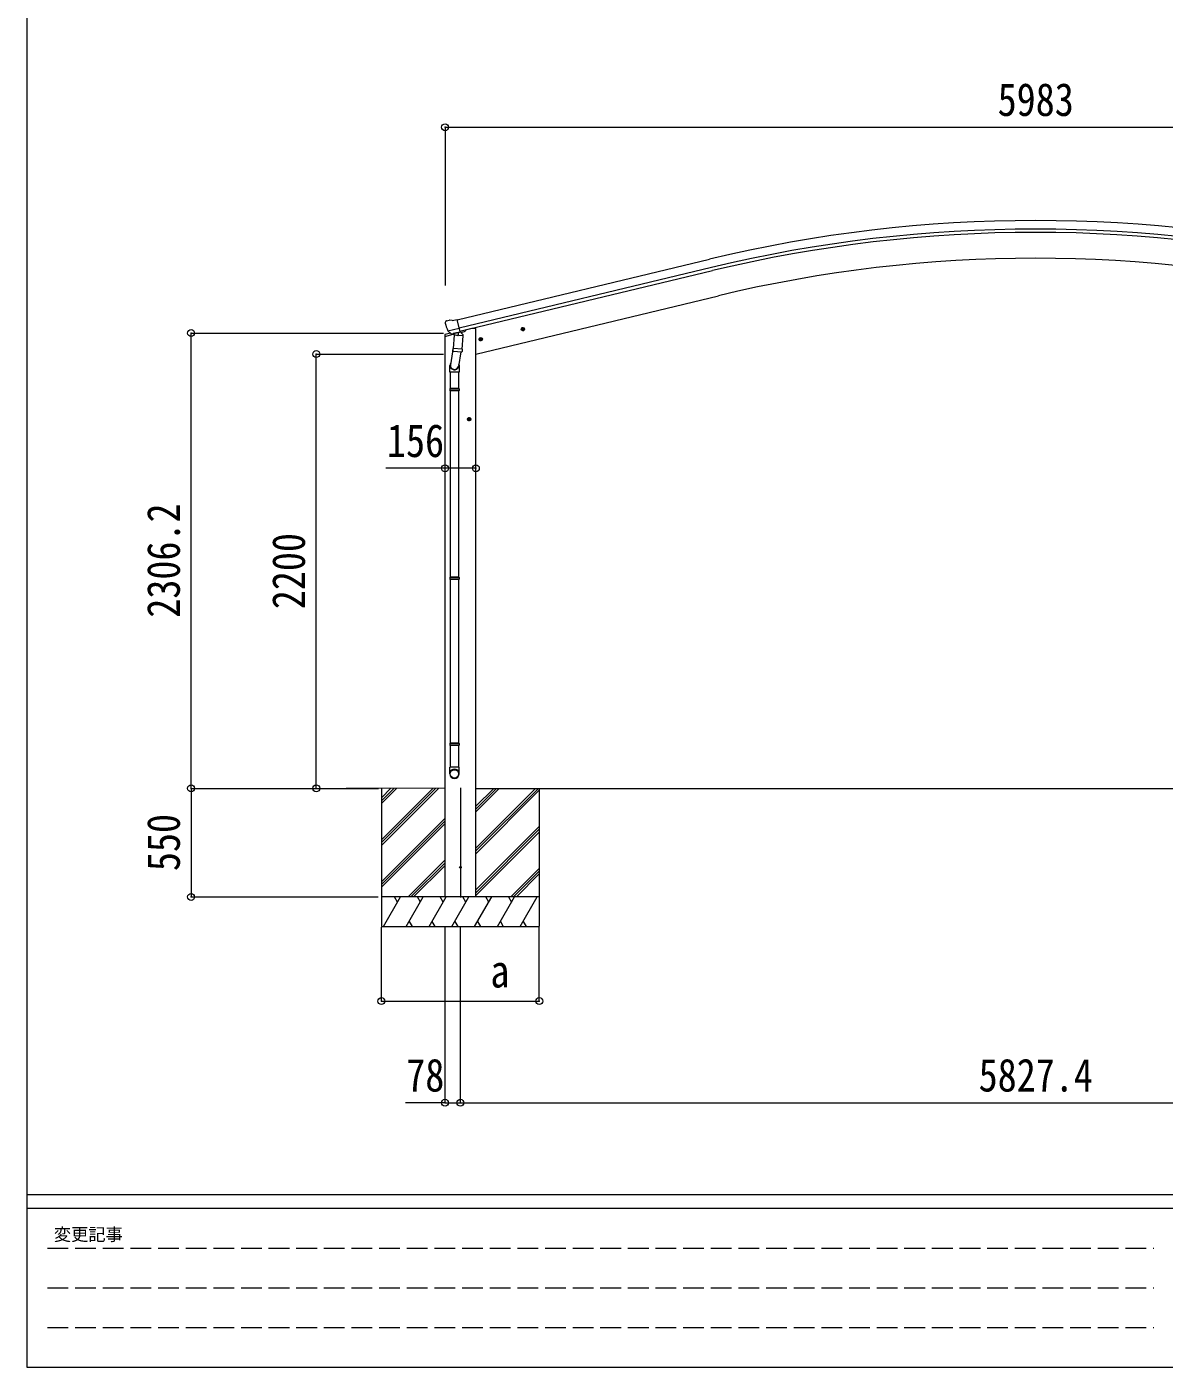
# Model space of a CAD drawing. Units: millimetres at full size. Extents: x -9783 to 9892, y -6828 to 6752.
# Drawn here: x -9783 to -4022, y -6828 to -38 of the extents above; entities that cross this region are included whole.
import ezdxf
from ezdxf.enums import TextEntityAlignment as Align

# ---------------------------------------------------------------- set-up
doc = ezdxf.new("R2010")
doc.units = ezdxf.units.MM
doc.header["$LTSCALE"] = 35
doc.header["$PDMODE"] = 32
doc.header["$PDSIZE"] = 35
doc.linetypes.add('DASHED3', pattern=[4, 3, -1])
for name, color, linetype, lineweight in [('0-0_0', 7, 'Continuous', 9), ('0-1_本体', 4, 'Continuous', 9), ('0-2_部品', 7, 'Continuous', 9), ('0-8_PARTS2', 2, 'Continuous', 9), ('0-A_寸法', 6, 'Continuous', 9), ('F-0_240', 7, 'Continuous', 9)]:
    doc.layers.add(name, color=color, linetype=linetype, lineweight=lineweight)
doc.styles.add('ＭＳ ゴシック', font='')
doc.styles.get('ＭＳ ゴシック').set_extended_font_data('MS Gothic')

msp = doc.modelspace()

# ---------------------------------------------------------------- linework, layer by layer
at = {"layer": '0-0_0'}
for p, q in [((-7664.45, -3895.76), (-8166.12, -3895.77)), ((-7986.9, -3944.36), (-7938.3, -3895.76)), ((-7986.9, -3895.77), (-7986.9, -4595.77)), ((-7986.9, -4156.49), (-7726.17, -3895.77)), ((-7986.9, -4170.64), (-7712.03, -3895.77)), ((-7986.9, -4184.78), (-7697.89, -3895.77)), ((-7986.9, -3972.65), (-7910.02, -3895.77)), ((-7986.9, -3958.51), (-7924.16, -3895.77)), ((-7508.45, -4198.54), (-7205.67, -3895.77)), ((-7508.45, -4212.69), (-7191.53, -3895.77)), ((-7508.45, -4014.7), (-7389.52, -3895.77)), ((-7508.45, -4000.56), (-7403.66, -3895.77)), ((-7508.45, -3986.41), (-7417.81, -3895.77)), ((-7508.45, -4226.83), (-7186.9, -3905.28)), ((-7507.95, -3895.77), (-1837.8, -3895.77)), ((-7186.9, -3895.77), (-7186.9, -4595.77)), ((-7986.9, -4368.63), (-7664.45, -4046.18)), ((-7986.9, -4382.77), (-7664.45, -4060.32)), ((-7986.9, -4396.91), (-7664.45, -4074.46)), ((-7508.45, -4410.68), (-7186.9, -4089.13)), ((-7508.45, -4424.82), (-7186.9, -4103.27)), ((-7508.45, -4438.96), (-7186.9, -4117.41)), ((-7851.91, -4445.77), (-7664.45, -4258.31)), ((-7837.77, -4445.77), (-7664.45, -4272.45)), ((-7823.63, -4445.77), (-7664.45, -4286.59)), ((-7331.41, -4445.77), (-7186.9, -4301.26)), ((-7317.27, -4445.77), (-7186.9, -4315.4)), ((-7303.13, -4445.77), (-7186.9, -4329.54)), ((-7186.9, -4445.77), (-7986.9, -4445.77)), ((-7976.62, -4595.77), (-7890.01, -4445.77)), ((-7905.01, -4471.75), (-7920.01, -4445.77)), ((-7861.15, -4595.77), (-7774.54, -4445.77)), ((-7789.54, -4471.75), (-7804.55, -4445.77)), ((-7745.68, -4595.77), (-7659.07, -4445.77)), ((-7674.07, -4471.75), (-7689.07, -4445.77)), ((-7519.9, -4445.77), (-7653.9, -4445.77)), ((-7630.21, -4595.77), (-7543.6, -4445.77)), ((-7558.6, -4471.75), (-7573.6, -4445.77)), ((-7514.74, -4595.77), (-7428.13, -4445.77)), ((-7443.13, -4471.75), (-7458.13, -4445.77)), ((-7399.26, -4595.77), (-7312.66, -4445.77)), ((-7342.66, -4445.77), (-7327.66, -4471.75)), ((-7283.79, -4595.77), (-7197.19, -4445.77)), ((-7986.9, -4595.77), (-7186.9, -4595.77)), ((-7846.15, -4569.79), (-7831.15, -4595.77)), ((-7730.68, -4569.79), (-7715.68, -4595.77)), ((-7615.21, -4569.79), (-7600.21, -4595.77)), ((-7499.74, -4569.79), (-7484.74, -4595.77)), ((-7384.27, -4569.79), (-7369.27, -4595.77)), ((-7268.8, -4569.79), (-7253.8, -4595.77))]:
    msp.add_line(p, q, dxfattribs=at)
at = {"layer": '0-1_本体'}
for p, q in [((-7603.5, -1522.04), (-6324.41, -1214.96)), ((-6314.33, -1256.94), (-7593.43, -1564.02)), ((-7589.5, -1580.38), (-6310.4, -1273.3)), ((-7508.94, -1695.77), (-6279.82, -1400.68)), ((-7508.94, -1695.77), (-6279.82, -1400.68)), ((-7664.44, -4445.77), (-7664.44, -1605.59)), ((-7635.87, -1589.26), (-7635.87, -1589.76)), ((-7528.94, -1566.39), (-7562.45, -1574.43)), ((-7508.94, -1566.39), (-7528.94, -1566.39)), ((-7508.94, -4445.77), (-7508.94, -1566.39))]:
    msp.add_line(p, q, dxfattribs=at)
for radius in [7073, 7029.83, 7013, 6882, 6882]:
    msp.add_arc((-4673.25, -8092.53), radius, 76.5, 103.5, dxfattribs=at)
at = {"layer": '0-2_部品'}
for p, q in [((-7664.16, -1537.95), (-7663.89, -1539.1)), ((-7659.94, -1529.37), (-7663.8, -1535.67)), ((-7656.85, -1527.12), (-7643.66, -1523.96)), ((-7629.11, -1526.64), (-7642.37, -1523.94)), ((-7629.11, -1526.64), (-7603.17, -1520.41)), ((-7267.43, -1579.34), (-7272.1, -1559.89)), ((-7666.28, -1606.09), (-7623.47, -1595.81)), ((-7666.28, -1599.2), (-7666.28, -1606.09)), ((-7637.04, -1589.81), (-7663.98, -1596.28)), ((-7650.11, -1578.26), (-7592.6, -1564.45)), ((-7633.26, -1593.17), (-7649.63, -1578.67)), ((-7630.55, -1593.73), (-7623.03, -1591.93)), ((-7629.71, -1593.62), (-7628.18, -1593.25)), ((-7628.18, -1593.25), (-7591.48, -1584.44)), ((-7626.34, -1593.48), (-7626.39, -1594.22)), ((-7625.64, -1595.26), (-7599.82, -1601.7)), ((-7618.72, -1600.61), (-7623.39, -1667.44)), ((-7573.03, -1603.8), (-7618.72, -1600.61)), ((-7616.95, -1597.43), (-7617.17, -1600.71)), ((-7597.43, -1586.26), (-7598.45, -1600.87)), ((-7591.48, -1584.44), (-7589.95, -1584.07)), ((-7588.39, -1581.97), (-7587.45, -1582.03)), ((-7587.45, -1582.03), (-7574.14, -1597.35)), ((-7583.77, -1586.28), (-7565.56, -1581.91)), ((-7577.71, -1670.64), (-7573.03, -1603.8)), ((-7574.14, -1597.35), (-7574.58, -1603.69)), ((-7561.73, -1573.89), (-7561.73, -1577.05)), ((-7473.96, -1618.64), (-7493.41, -1623.31)), ((-7490.98, -1622.73), (-7488.85, -1615.53)), ((-7485.82, -1628.17), (-7490.98, -1622.73)), ((-7488.85, -1615.53), (-7481.55, -1613.78)), ((-7481.35, -1630.7), (-7486.02, -1611.25)), ((-7481.55, -1613.78), (-7476.39, -1619.22)), ((-7260.04, -1567.28), (-7279.49, -1571.95)), ((-7277.06, -1571.37), (-7274.93, -1564.17)), ((-7271.89, -1576.81), (-7277.06, -1571.37)), ((-7274.93, -1564.17), (-7267.63, -1562.42)), ((-7267.63, -1562.42), (-7262.46, -1567.86)), ((-7623.04, -1662.32), (-7637.58, -1750.19)), ((-7624.25, -1679.91), (-7623.38, -1667.44)), ((-7623.86, -1681.27), (-7623.86, -1681.27)), ((-7577.71, -1670.64), (-7623.39, -1667.44)), ((-7622.41, -1682.05), (-7580.71, -1684.96)), ((-7584.25, -1684.72), (-7596.87, -1759.51)), ((-7577.72, -1670.64), (-7578.61, -1683.33)), ((-7639.73, -1787.35), (-7639.73, -1753)), ((-7593.73, -1752.69), (-7593.73, -1787.35)), ((-7593.73, -1787.35), (-7639.73, -1787.35)), ((-7637.73, -1787.35), (-7637.73, -1870.01)), ((-7595.73, -1787.35), (-7595.73, -1870.01)), ((-7639.73, -1872.01), (-7638.73, -1870.01)), ((-7593.73, -1872.01), (-7639.73, -1872.01)), ((-7593.73, -1880.01), (-7639.73, -1880.01)), ((-7594.73, -1870.01), (-7638.73, -1870.01)), ((-7594.73, -1882.01), (-7638.73, -1882.01)), ((-7637.73, -1882.01), (-7637.73, -2826.2)), ((-7595.73, -1882.01), (-7595.73, -2826.2)), ((-7593.73, -1872.01), (-7594.73, -1870.01)), ((-7593.73, -1880.01), (-7594.73, -1882.01)), ((-7593.73, -1872.01), (-7593.73, -1880.01)), ((-7532.22, -2025.89), (-7552.22, -2025.89)), ((-7549.72, -2025.89), (-7545.97, -2019.39)), ((-7545.97, -2032.39), (-7549.72, -2025.89)), ((-7545.97, -2019.39), (-7538.47, -2019.39)), ((-7542.22, -2035.89), (-7542.22, -2015.89)), ((-7538.47, -2019.39), (-7534.71, -2025.89)), ((-7639.73, -2828.2), (-7638.73, -2826.2)), ((-7593.73, -2828.2), (-7639.73, -2828.2)), ((-7593.73, -2836.2), (-7639.73, -2836.2)), ((-7594.73, -2826.2), (-7638.73, -2826.2)), ((-7594.73, -2838.2), (-7638.73, -2838.2)), ((-7637.73, -2838.2), (-7637.73, -3666.38)), ((-7595.73, -2838.2), (-7595.73, -3666.38)), ((-7593.73, -2828.2), (-7594.73, -2826.2)), ((-7593.73, -2836.2), (-7594.73, -2838.2)), ((-7593.73, -2828.2), (-7593.73, -2836.2)), ((-7639.73, -3668.38), (-7638.73, -3666.38)), ((-7594.73, -3666.38), (-7638.73, -3666.38)), ((-7593.73, -3668.38), (-7594.73, -3666.38)), ((-7593.73, -3668.38), (-7639.73, -3668.38)), ((-7593.73, -3676.38), (-7639.73, -3676.38)), ((-7594.73, -3678.38), (-7638.73, -3678.38)), ((-7637.73, -3678.38), (-7637.73, -3788.38)), ((-7595.73, -3678.38), (-7595.73, -3788.38)), ((-7593.73, -3676.38), (-7594.73, -3678.38)), ((-7593.73, -3668.38), (-7593.73, -3676.38)), ((-7639.73, -3822.53), (-7639.73, -3788.38)), ((-7593.73, -3788.38), (-7639.73, -3788.38)), ((-7593.73, -3822.53), (-7593.73, -3788.38))]:
    msp.add_line(p, q, dxfattribs=at)
for points in [[(-7597.75, -1585.86), (-7588.02, -1583.52), (-7603.17, -1520.41)], [(-7650.38, -1577.68), (-7649.79, -1578.52), (-7649.63, -1578.67)], [(-7597.75, -1585.86), (-7597.98, -1586.01), (-7622.75, -1591.96), (-7623.03, -1591.93)], [(-7476.39, -1619.22), (-7478.52, -1626.42), (-7485.82, -1628.17)], [(-7262.46, -1567.86), (-7264.6, -1575.06), (-7271.89, -1576.81)], [(-7639.73, -1872.01), (-7639.73, -1880.01), (-7638.73, -1882.01)], [(-7534.71, -2025.89), (-7538.47, -2032.39), (-7545.97, -2032.39)], [(-7639.73, -2828.2), (-7639.73, -2836.2), (-7638.73, -2838.2)], [(-7639.73, -3668.38), (-7639.73, -3676.38), (-7638.73, -3678.38)]]:
    msp.add_lwpolyline(points, dxfattribs=at)
for centre, radius in [((-7269.76, -1569.61), 8.5), ((-7483.68, -1620.97), 8.5), ((-7483.68, -1620.97), 7.7), ((-7483.68, -1620.97), 6.5), ((-7269.76, -1569.61), 7.7), ((-7269.76, -1569.61), 6.5), ((-7542.22, -2025.89), 8.5), ((-7542.22, -2025.89), 7.7), ((-7542.22, -2025.89), 6.5)]:
    msp.add_circle(centre, radius, dxfattribs=at)
at = {"layer": '0-2_部品', "color": 4}
msp.add_circle((-7586.69, -4295.77), 4.5, dxfattribs=at)
at = {"layer": '0-2_部品'}
for centre, radius, start, end in [((-7467.08, -1491.85), 202.4, 193.5, 205.09125), ((-7655.68, -1531.99), 5, 103.5, 148.5), ((-7642.96, -1526.88), 3, 78.5, 103.5), ((-7663.28, -1599.2), 3, 103.5, 180), ((-7629.83, -1593.13), 0.5, 248.23754, 283.5), ((-7626.84, -1593.44), 0.5, 356, 103.5), ((-7625.4, -1594.29), 1, 176, 256), ((-7599.47, -1600.72), 1.03, 250.03897, 351.96569), ((-7596.83, -1586.34), 0.604, 100.59842, 172.20595), ((-7590.06, -1583.58), 0.5, 283.5, 318.76246), ((-7566.73, -1577.05), 5, 283.5, 0), ((-7622.31, -1680.08), 1.95, 175.04017, 217.47766), ((-7622.27, -1680.05), 2, 217.40962, 266), ((-7580.57, -1682.97), 2, 266, 349.46843), ((-7609.73, -1753), 30, 177.45142, 180)]:
    msp.add_arc(centre, radius, start, end, dxfattribs=at)
for centre, major_axis, ratio, start_param, end_param in [((-7661.24, -1537.24), (-1.57, -2.57), 0.99628, 4.712389, 5.4996506), ((-7631.27, -1590.91), (-0.73, -2.92), 0.997631, 5.8041905, 6.6006116), ((-7631.21, -1590.68), (2.63, 3.16), 0.650902, 4.0958226, 4.1686332), ((-7631.24, -1590.81), (-0.73, -2.92), 0.997631, 0.3902369, 0.4789948), ((-7616.73, -1752.69), (23, 0), 0.996195, 2.5560258, 6.5663028), ((-7616.73, -1752.69), (21, 0), 0.996195, 2.9349147, 5.9512394), ((-7616.73, -3820.78), (-23, 0), 0.996195, 3.1415927, 6.2831853), ((-7616.73, -3822.53), (-23, 0), 0.996195, 3.1415927, 6.2831853), ((-7616.73, -3822.53), (0, -23.43), 0.981806, 4.712389, 7.8539816)]:
    msp.add_ellipse(centre, major_axis=major_axis, ratio=ratio, start_param=start_param, end_param=end_param, dxfattribs=at)
msp.add_ellipse((-7616.73, -3822.53), major_axis=(21, 0), ratio=0.996195, dxfattribs=at)
at = {"layer": '0-8_PARTS2', "color": 6}
msp.add_line((-7664.45, -546.76), (-1681.44, -546.76), dxfattribs=at)
at = {"layer": '0-8_PARTS2'}
msp.add_line((-7586.69, -3893.27), (-7586.69, -4448.27), dxfattribs=at)
at = {"layer": '0-A_寸法'}
for p, q in [((-7664.45, -546.76), (-7664.45, -1349.1)), ((-8950.74, -3895.77), (-8950.74, -1589.56)), ((-8950.74, -1589.56), (-7671.9, -1589.56)), ((-8317.03, -3895.77), (-8317.03, -1695.79)), ((-8317.03, -1695.79), (-7671.9, -1695.79)), ((-7664.45, -2274.52), (-7964.45, -2274.52)), ((-7508.45, -2274.52), (-7664.45, -2274.52)), ((-8950.74, -3895.77), (-8001.72, -3895.77)), ((-8950.74, -3895.77), (-8004.46, -3895.77)), ((-8950.74, -3895.77), (-8950.74, -4445.77)), ((-8317.03, -3895.77), (-8004.46, -3895.77)), ((-8950.74, -4445.77), (-8002.75, -4445.77)), ((-7986.9, -4973.67), (-7986.9, -4599.26)), ((-7664.69, -5488.65), (-7664.69, -4599.26)), ((-7586.69, -5488.65), (-7586.69, -4599.26)), ((-7664.69, -5488.65), (-7864.69, -5488.65)), ((-7664.69, -5488.65), (-7586.69, -5488.65)), ((-7586.69, -5488.65), (-1759.3, -5488.65))]:
    msp.add_line(p, q, dxfattribs=at)
msp.add_lwpolyline([(-7986.9, -4973.67), (-7186.9, -4973.67), (-7186.9, -4599.26)], dxfattribs=at)
for p in [(-7664.45, -546.76), (-8950.74, -1589.56), (-8317.03, -1695.79), (-7664.45, -2274.52), (-7508.45, -2274.52), (-8950.74, -3895.77), (-8317.03, -3895.77), (-8950.74, -4445.77), (-7986.9, -4973.67), (-7186.9, -4973.67), (-7664.69, -5488.65), (-7586.69, -5488.65)]:
    msp.add_point(p, dxfattribs=at)
at = {"layer": 'F-0_240', "color": 5}
for p, q in [((-9783.03, 6751.9), (-9783.03, -6828.1)), ((-9783.03, -5953.1), (9396.97, -5953.1)), ((-9783.03, -6023.1), (6285.75, -6023.1)), ((-9783.03, -6828.1), (9396.97, -6828.1))]:
    msp.add_line(p, q, dxfattribs=at)
at = {"layer": 'F-0_240', "color": 4, "linetype": 'DASHED3'}
for p, q in [((-9678.03, -6224.35), (-4074.25, -6224.35)), ((-9678.03, -6425.6), (-4074.25, -6425.6)), ((-9678.03, -6626.85), (-4074.25, -6626.85))]:
    msp.add_line(p, q, dxfattribs=at)

# ---------------------------------------------------------------- texts
at = {"layer": '0-A_寸法', "color": 7, "style": 'ＭＳ ゴシック', "width": 0.85}
for s, p in [('5983', (-4865.45, -539.76)), ('156', (-7958.83, -2267.52)), ('a', (-7435.03, -4954.67)), ('78', (-7860.94, -5481.65)), ('5827.4', (-4961.75, -5481.65))]:
    msp.add_text(s, height=166.8, dxfattribs=at).set_placement(p, align=Align.BOTTOM_LEFT)
for s, p in [('2306.2', (-8957.74, -3031.42)), ('2200', (-8324.03, -2988.28)), ('550', (-8957.74, -4315.14))]:
    msp.add_text(s, height=166.8, rotation=90, dxfattribs=at).set_placement(p, align=Align.BOTTOM_LEFT)
at = {"layer": 'F-0_240', "style": 'ＭＳ ゴシック'}
msp.add_text('変更記事', height=64.15, dxfattribs=at).set_placement((-9646.27, -6206.85), align=Align.BOTTOM_LEFT)

doc.saveas('drawing.dxf')
